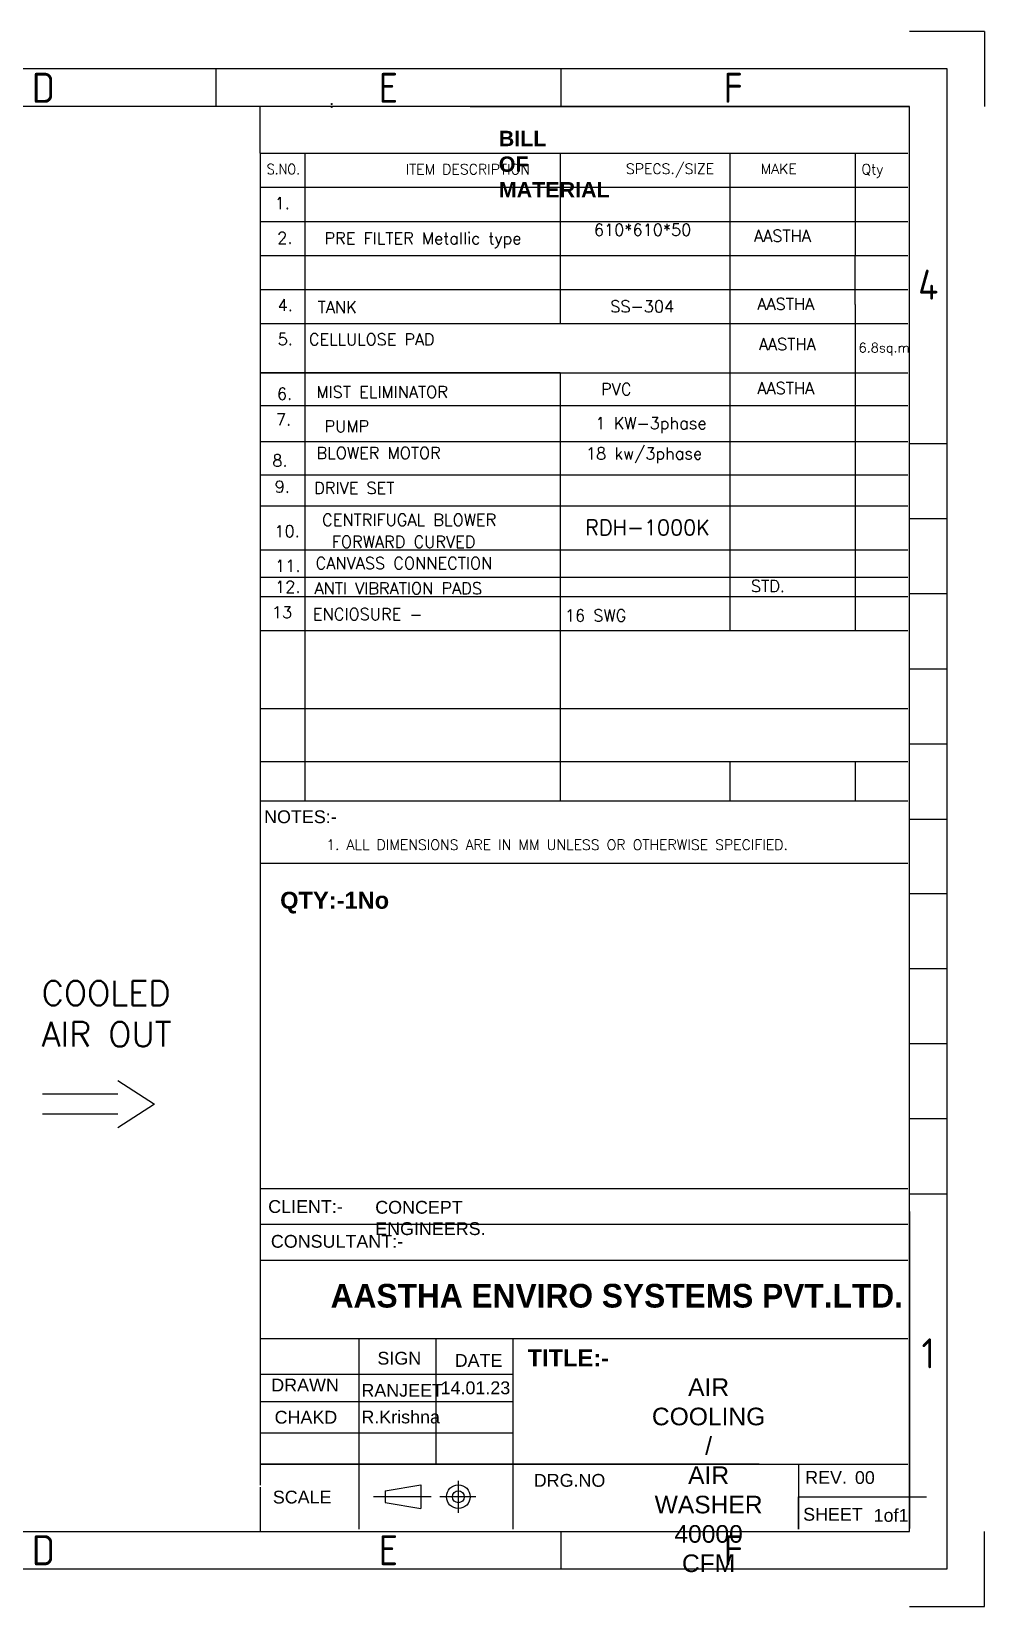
# Model space of a CAD drawing. Extents: x 10395 to 16718, y -400 to 4071.
# Drawn here: x 14013 to 16718, y -400 to 4071 of the extents above; entities that cross this region are included whole.
import ezdxf
from ezdxf.enums import TextEntityAlignment as Align

# ---------------------------------------------------------------- set-up
doc = ezdxf.new("R2010")
doc.units = 0
doc.header["$LTSCALE"] = 5
doc.layers.get('0').update_dxf_attribs({"linetype": 'CONTINUOUS'})
doc.layers.add('TEXT', color=5, linetype='CONTINUOUS')
doc.styles.add('BAUHAUS', font='')
doc.styles.add('ISOCP', font='isocp.shx')
doc.styles.add('ROMANS', font='romans.shx', dxfattribs={"width": 0.85, "height": 75})
doc.styles.get("Standard").update_dxf_attribs({"font": 'romans.shx', "height": 45})
doc.styles.get('BAUHAUS').set_extended_font_data('Bauhaus Md BT', bold=True)

msp = doc.modelspace()

# ---------------------------------------------------------------- linework, layer by layer
at = {"color": 0}
for p, q in [((16718.5, 4070.9), (16505.6, 4070.9)), ((16718.5, 4070.9), (16718.5, 3858)), ((14536.1, 3964.5), (14536.1, 3858)), ((15515.5, 3964.5), (15515.5, 3858)), ((14661.5, 3725.5), (14661.5, 3858)), ((14661.5, 3725.5), (16500.9, 3725.5)), ((14661.5, 3725.5), (14661.5, -55.8)), ((14788.4, 3725.5), (14788.4, 1886.7)), ((15513.8, 3725.5), (15513.8, 3241.6)), ((15995.6, 3725.5), (15995.6, 2370.6)), ((16351.2, 3725.5), (16351.2, 3435.1)), ((14661.5, 3628.7), (16500.9, 3628.7)), ((14661.5, 3531.9), (16500.9, 3531.9)), ((14661.5, 3435.1), (16500.9, 3435.1)), ((16351.2, 3295.9), (16351.2, 3435.1)), ((14661.5, 3338.4), (16500.9, 3338.4)), ((14661.5, 3338.4), (16500.9, 3338.4)), ((16351.2, 3295.9), (16351.5, 2808.5)), ((14661.5, 3241.6), (16500.9, 3241.6)), ((15513.8, 3102.3), (14661.5, 3102.3)), ((14661.5, 3102.3), (16500.9, 3102.3)), ((15513.8, 3102.3), (15513.8, 1886.7)), ((14661.5, 3008.8), (16500.9, 3008.8)), ((14661.5, 2907.3), (16500.9, 2907.3)), ((16612, 2899.9), (16505.6, 2899.9)), ((16612, 770.7), (16612, 2899.9)), ((14661.5, 2811.9), (16500.9, 2811.9)), ((16351.2, 2812), (16351.2, 2803)), ((16351.2, 2811.9), (16351.2, 2370.6)), ((14661.5, 2724.7), (16500.9, 2724.7)), ((16612, 2687), (16505.6, 2687)), ((14661.5, 2599.4), (16500.9, 2599.4)), ((14661.5, 2521.6), (16500.9, 2521.6)), ((14661.5, 2467.4), (16500.9, 2467.4)), ((16612, 2474.1), (16505.6, 2474.1)), ((14661.5, 2370.6), (16500.9, 2370.6)), ((16612, 2261.1), (16505.6, 2261.1)), ((14661.5, 2148.6), (16500.9, 2148.6)), ((16612, 2048.1), (16505.6, 2048.1)), ((14661.5, 1998.9), (16500.9, 1998.9)), ((15995.6, 1998.9), (15995.6, 1886.7)), ((16351.2, 1998.9), (16351.2, 1886.7)), ((14661.5, 1886.7), (16500.9, 1886.7)), ((16505.6, 1835.3), (16612, 1835.3)), ((14661.5, 1709.7), (16500.9, 1709.7)), ((16612, 1622.4), (16505.6, 1622.4)), ((16612, 1409.5), (16505.6, 1409.5)), ((16612, 1196.6), (16505.6, 1196.6)), ((14257.3, 1093.2), (14361.5, 1026.2)), ((14043.9, 1054.7), (14257.3, 1054.7)), ((14257.3, 997), (14043.9, 997)), ((14361.5, 1026.2), (14257.3, 958.5)), ((16612, 983.7), (16505.6, 983.7)), ((14661.5, 910.8), (14661.5, -55.8)), ((14661.5, 786.1), (16500.9, 786.1)), ((16612, 770.7), (16505.6, 770.7)), ((16505.6, 721), (16505.6, -171.2)), ((14661.5, 684.7), (16384.3, 684.7)), ((14778.2, 684.7), (16500.9, 684.7)), ((16505.6, 712.9), (16505.6, -179.3)), ((14661.5, 583.3), (16500.9, 583.3)), ((14661.5, 360.5), (16384.3, 360.5)), ((14778.2, 360.5), (16500.9, 360.5)), ((14942.4, 360.5), (14942.4, 3.4)), ((15160.7, 360.5), (15160.7, 3.4)), ((15378.9, 360.5), (15378.9, 3.4)), ((14661.5, 259), (15378.9, 259)), ((14942.4, 259), (14942.4, 3.4)), ((14661.5, 181.9), (15378.9, 181.9)), ((14661.5, 92.7), (15378.9, 92.7)), ((14661.5, 3.4), (16500.9, 3.4)), ((16078.6, 3.4), (14661.5, 3.4)), ((14942.4, 3.4), (14942.4, -180.4)), ((15378.9, 3.4), (15378.9, -180.4)), ((16078.6, 3.4), (16500.9, 3.4)), ((16190.1, 3.4), (16190.1, -180.4)), ((16505.6, 12), (16505.6, -115.5)), ((14661.5, -61.8), (14661.5, -187.4)), ((15017, -71.7), (15118.3, -54.9)), ((15017, -71.7), (15017, -105.5)), ((15118.3, -54.9), (15118.3, -122.4)), ((15224.2, -88.6), (15224.8, -88.6)), ((15224.5, -88.9), (15224.5, -88.3)), ((15017, -105.5), (15118.3, -122.4)), ((14604.7, -187.4), (16505.6, -187.4)), ((14712.8, -187.4), (16505.6, -187.4)), ((15515.5, -187.4), (15515.5, -293.8)), ((15921.8, -186.6), (15921.8, -187.4)), ((16225.1, -186.6), (16225.1, -187.4)), ((16718.5, -400.3), (16718.5, -187.4)), ((16505.6, -400.3), (16718.5, -400.3))]:
    msp.add_line(p, q, dxfattribs=at)
at = {"color": 0, "ltscale": 150}
msp.add_line((15257.9, 3858), (16505.6, 3858), dxfattribs=at)
at = {"color": 0, "ltscale": 300}
for p, q in [((15224.5, -134.1), (15224.5, -43.5)), ((15147.4, -88.6), (14983.4, -88.6)), ((15274, -88.6), (15171.9, -88.6))]:
    msp.add_line(p, q, dxfattribs=at)
at = {"color": 0}
for points in [[(16612, -293.8), (16612, 3964.5), (10501.4, 3964.5), (10501.4, -293.8)], [(16505.6, -187.4), (16505.6, 3858), (10607.8, 3858), (10607.8, -187.4)]]:
    msp.add_lwpolyline(points, close=True, dxfattribs=at)
for points in [[(16505.6, 243.1), (16505.6, 144.3)], [(16505.6, 235), (16505.6, 136.2)], [(16505.6, 157.8), (16505.6, 52.4)]]:
    msp.add_lwpolyline(points, dxfattribs=at)
msp.add_circle((15224.5, -88.6), 33.7, dxfattribs=at)
at = {"color": 0, "ltscale": 250}
msp.add_circle((15224.5, -88.9), 16.9, dxfattribs=at)
at = {"layer": 'TEXT', "color": 0}
for p, q in [((16190.1, -180.4), (16190.1, -88.5)), ((16190.1, -88.5), (16553.7, -88.5))]:
    msp.add_line(p, q, dxfattribs=at)

# ---------------------------------------------------------------- texts
at = {"color": 0, "style": 'ISOCP'}
for s, p in [('D', (14046.4, 3911.2)), ('E', (15025.8, 3911.2)), ('F', (16005.2, 3911.2)), ('4', (16558.8, 3352.3)), ('1', (16558.8, 318.3)), ('D', (14046.4, -240.6)), ('E', (15025.8, -240.6)), ('F', (16005.2, -240.6))]:
    msp.add_text(s, height=85.2, dxfattribs=at).set_placement(p, align=Align.MIDDLE)
at = {"color": 0, "width": 0.9}
msp.add_text('S.NO.', height=29.21, dxfattribs=at).set_placement((14680.4, 3665.6))
at = {"color": 0}
for s, height, p in [(' ITEM DESCRIPTION', 29.213, (15054.8, 3665.2)), (' SPECS./SIZE', 29.213, (15680.3, 3666.6)), ('MAKE', 29.21, (16082.7, 3666.5)), ('Qty', 29.21, (16369, 3665.3)), ('1. ALL DIMENSIONS ARE IN MM UNLESS OR OTHERWISE SPECIFIED.', 29.213, (14849.4, 1747.8))]:
    msp.add_text(s, height=height, dxfattribs=at).set_placement(p)
at = {"color": 0, "ltscale": 150, "char_height": 2.366, "width": 1642.521, "attachment_point": 1, "style": 'ROMANS'}
for insert in [(14863, 3866.1), (14863, 3858)]:
    msp.add_mtext('\\pt3450;ED ', dxfattribs=dict(at, insert=insert))
at = {"color": 0}
for s, insert, char_height, width, attachment_point in [('{\\fArial|b1|i0|c0|p34;BILL OF MATERIAL}', (15339.3, 3789), 43.649, 0.368, 1), ('CELLULOSE PAD ', (14800.4, 3213.5), 33.264, 1297.357, 1), ('RDH-1000K', (15584.8, 2662.7), 43.24, 397.773, 4), ('{\\fArial|b0|i0|c0|p34;NOTES:-}', (14673, 1859.9), 36.374, 0.368, 1), ('{\\fArial|b1|i0|c0|p34;QTY:-1No}', (14718.5, 1628.6), 48.048, 0.368, 1), ('COOLED AIR OUT', (14041.4, 1375.9), 70, 518.635, 1), ('{\\fArial|b0|i0|c0|p34;CLIENT:-}', (14684.6, 753.3), 36.374, 0.368, 1), ('{\\fArial|b0|i0|c0|p34;CONCEPT ENGINEERS. }', (14988.5, 751.2), 36.374, 0.368, 1), ('{\\fArial|b0|i0|c0|p34;CONSULTANT:-}', (14692.2, 654.5), 36.374, 0.368, 1), ('{\\fArial|b0|i0|c0|p34;SIGN}', (14994.7, 322.7), 36.374, 0.368, 1), ('{\\fArial|b0|i0|c0|p34;DATE}', (15214.2, 316.4), 36.374, 0.368, 1), ('{\\fArial|b1|i0|c0|p34;TITLE:-}', (15421.2, 329.5), 48.048, 0.368, 1), ('{\\fArial|b0|i0|c0|p34;DRAWN}', (14693.3, 246.5), 36.374, 0.368, 1), ('{\\fArial|b0|i0|c0|p34;RANJEET }', (14949.2, 231.7), 36.374, 0.368, 1), ('{\\fArial|b0|i0|c0|p34;14.01.23}', (15174.1, 238.8), 36.374, 0.368, 1), ('{\\fArial|b0|i0|c0|p34;AIR COOLING / AIR WASHER\\P  40000 CFM}', (15935.1, 247.5), 50, 0.368, 2), ('{\\fArial|b0|i0|c0|p34;CHAKD}', (14702.8, 155.2), 36.374, 0.368, 1), ('{\\fArial|b0|i0|c0|p34;R.Krishna}', (14949.2, 155.9), 36.374, 0.368, 1), ('{\\fArial|b0|i0|c0|p34;DRG.NO}', (15438.6, -24), 36.374, 0.368, 1), ('{\\fArial|b0|i0|c0|p34;REV.}', (16209.3, -15.6), 36.374, 0.368, 1), ('{\\fArial|b0|i0|c0|p34;  00}', (16350.5, -16.1), 36.374, 0.368, 1), ('{\\fArial|b0|i0|c0|p34;SCALE}', (14697.7, -71.5), 36.374, 0.368, 1), ('{\\fArial|b0|i0|c0|p34;SHEET\\Fromans|c0; }', (16203.5, -120.4), 36.374, 0.368, 1), ('{\\fArial|b0|i0|c0|p34;1of1 }', (16403.7, -123.4), 36.374, 0.368, 1)]:
    msp.add_mtext(s, dxfattribs=dict(at, insert=insert, char_height=char_height, width=width, attachment_point=attachment_point))
at = {"color": 0, "insert": (15674.4, 481.5), "char_height": 67.292, "width": 1533.362, "attachment_point": 5, "style": 'BAUHAUS'}
msp.add_mtext('AASTHA ENVIRO SYSTEMS PVT.LTD.', dxfattribs=at)
at = {"layer": 'TEXT', "color": 0}
for s, height, p in [('1.', 33.63, (14703, 3566.7)), ('2.', 33.63, (14710.1, 3468.3)), ('PRE FILTER Metallic type', 33.634, (14844.2, 3467)), ('610*610*50', 33.63, (15609.4, 3491.2)), ('AASTHA', 33.63, (16064.1, 3474)), ('4.', 33.63, (14711.6, 3277.6)), ('AASTHA', 33.63, (16073.5, 3280.7)), ('TANK', 33.63, (14825.1, 3271.5)), ('SS-304', 33.63, (15655.9, 3273.8)), ('5.', 33.63, (14711.6, 3180.6)), ('AASTHA', 33.63, (16077.7, 3166.4)), ('6.8sq.m', 26.91, (16360.9, 3160)), ('6.', 33.63, (14709.5, 3025.7)), ('MIST ELIMINATOR', 33.634, (14821.6, 3030.8)), ('PVC', 33.63, (15629.6, 3038.8)), ('AASTHA', 33.63, (16073.5, 3041.6)), ('7.', 33.63, (14706.6, 2952.7)), ('PUMP', 33.63, (14844.4, 2933.3)), ('1 KW-3phase', 33.634, (15613.6, 2942.1)), ('8.', 33.63, (14696.3, 2836.1)), ('BLOWER MOTOR', 33.634, (14821.6, 2857.5)), ('   18 kw/3phase', 33.634, (15511.5, 2856.3)), ('9.', 33.63, (14703.1, 2761.9)), ('DRIVE SET', 33.63, (14815.2, 2758.2)), ('CENTRIFUGAL BLOWER ', 33.634, (14837.7, 2667.6)), ('10.', 33.63, (14702.2, 2635.3)), ('FORWARD CURVED', 33.634, (14865.1, 2605.4)), ('11.', 33.63, (14704.1, 2537.4)), ('CANVASS CONNECTION', 33.634, (14819.2, 2544.7)), ('12.', 33.63, (14704.1, 2477.6)), ('ANTI VIBRATION PADS', 33.634, (14816, 2473.3)), ('STD.', 33.63, (16055.3, 2480)), ('13', 33.63, (14695, 2405.3)), ('ENCIOSURE -', 33.634, (14811.7, 2400)), ('16 SWG ', 33.63, (15527, 2396.2))]:
    msp.add_text(s, height=height, dxfattribs=at).set_placement(p)

doc.saveas('drawing.dxf')
